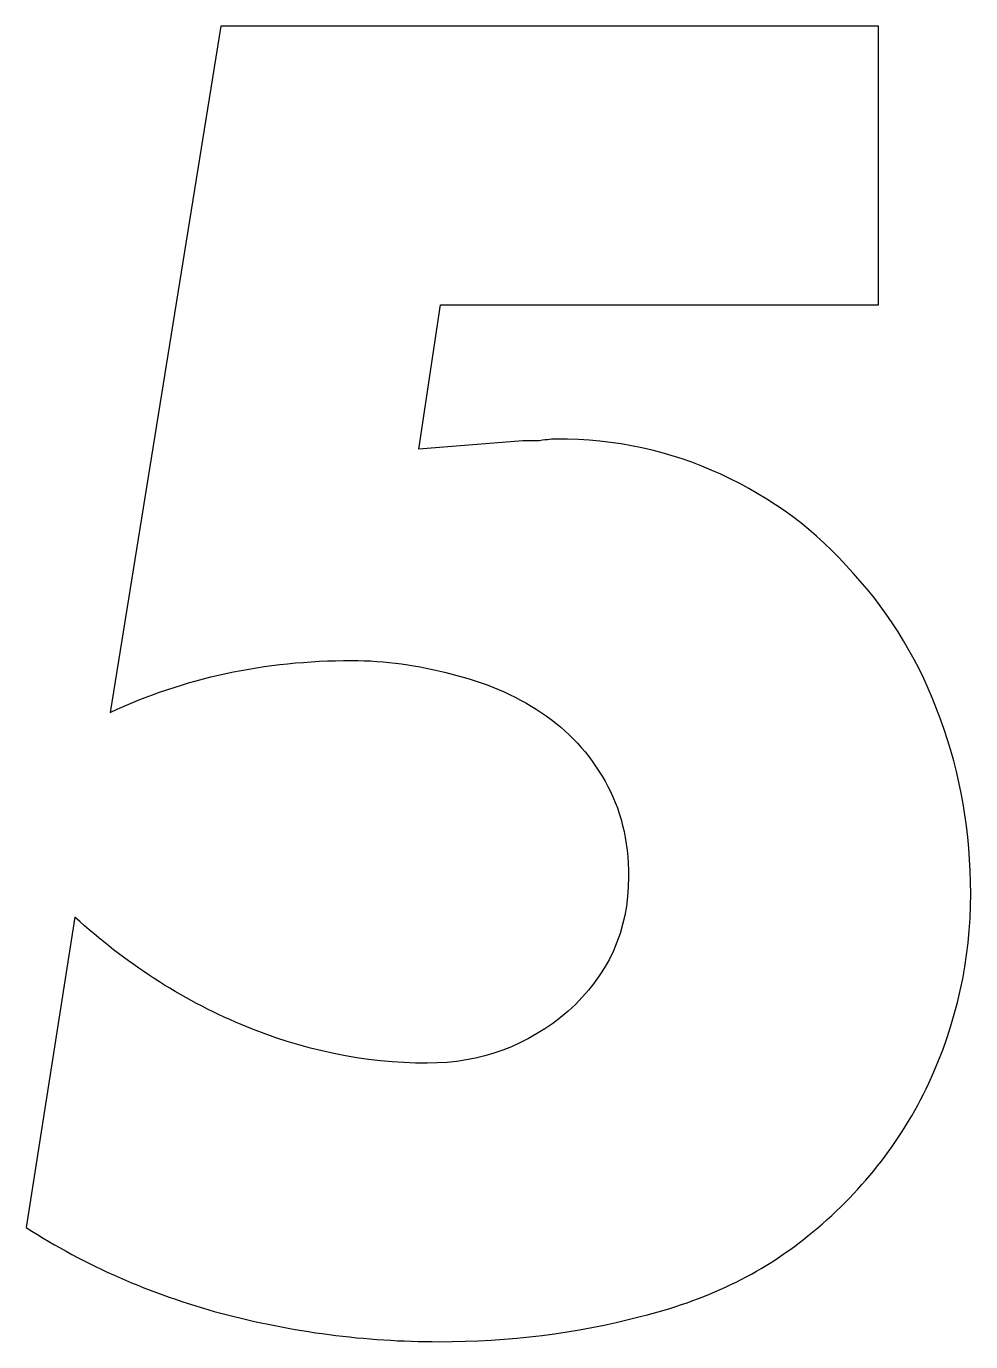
# Model space of a CAD drawing. Extents: x 135.7 to 176.2, y 625.7 to 682.1.
import ezdxf

# ---------------------------------------------------------------- set-up
doc = ezdxf.new("R2010")
doc.units = 0
doc.layers.add('Layer_1', color=7, linetype='CONTINUOUS')

msp = doc.modelspace()

# ---------------------------------------------------------------- linework, layer by layer
at = {"layer": 'Layer_1', "color": 7}
for points in [[(172.28825, 670.193147), (172.28825, 682.145147), (144.06425, 682.145147), (139.31225, 652.697147)], [(157.02425, 664.361147), (152.56025, 664.001147), (153.49625, 670.193147), (172.28825, 670.193147)], [(137.80025, 643.913147), (135.71225, 630.593147)]]:
    msp.add_lwpolyline(points, dxfattribs=at)
for points in [[(158.46425, 664.433147), (158.32025, 664.433147), (158.08025, 664.409147), (157.74425, 664.361147)], [(165.52025, 662.921147), (163.36025, 663.929147), (161.00825, 664.433147), (158.46425, 664.433147)], [(157.74425, 664.361147), (157.45625, 664.361147), (157.21625, 664.361147), (157.02425, 664.361147)], [(171.20825, 658.673147), (169.62425, 660.497147), (167.72825, 661.913147), (165.52025, 662.921147)], [(174.95225, 652.409147), (174.08825, 654.809147), (172.84025, 656.897147), (171.20825, 658.673147)], [(139.31225, 652.697147), (142.48025, 654.185147), (145.93625, 654.929147), (149.68025, 654.929147)], [(149.68025, 654.929147), (151.12025, 654.929147), (152.53625, 654.737147), (153.92825, 654.353147)], [(153.92825, 654.353147), (155.36825, 654.017147), (156.66425, 653.465147), (157.81625, 652.697147)], [(157.81625, 652.697147), (158.96825, 651.929147), (159.88025, 650.945147), (160.55225, 649.745147)], [(176.24825, 644.921147), (176.24825, 647.561147), (175.81625, 650.057147), (174.95225, 652.409147)], [(160.55225, 649.745147), (161.22425, 648.593147), (161.56025, 647.225147), (161.56025, 645.641147)], [(161.56025, 645.641147), (161.56025, 643.337147), (160.69625, 641.417147), (158.96825, 639.881147)], [(174.44825, 636.785147), (175.64825, 639.377147), (176.24825, 642.089147), (176.24825, 644.921147)], [(144.92825, 639.305147), (142.33625, 640.409147), (139.96025, 641.945147), (137.80025, 643.913147)], [(158.96825, 639.881147), (157.24025, 638.393147), (155.22425, 637.649147), (152.92025, 637.649147)], [(152.92025, 637.649147), (150.23225, 637.649147), (147.56825, 638.201147), (144.92825, 639.305147)], [(169.26425, 630.233147), (171.52025, 632.057147), (173.24825, 634.241147), (174.44825, 636.785147)], [(135.71225, 630.593147), (138.25625, 628.961147), (141.04025, 627.737147), (144.06425, 626.921147)], [(162.06425, 626.777147), (164.84825, 627.449147), (167.24825, 628.601147), (169.26425, 630.233147)], [(144.06425, 626.921147), (147.13625, 626.105147), (150.25625, 625.697147), (153.42425, 625.697147)], [(153.42425, 625.697147), (156.44825, 625.697147), (159.32825, 626.057147), (162.06425, 626.777147)]]:
    msp.add_open_spline(points, degree=3, dxfattribs=at)

doc.saveas('drawing.dxf')
